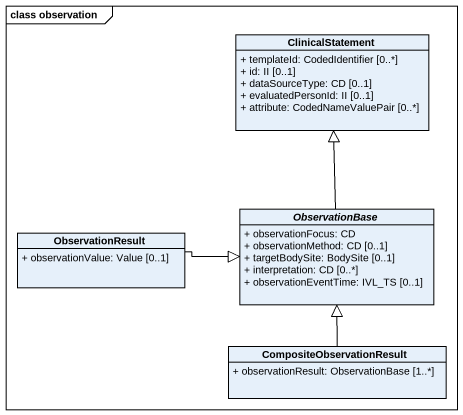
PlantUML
@startuml
mainframe class observation
hide circle
hide empty members
skinparam classAttributeIconSize 0
class ClinicalStatement {
  + templateId: CodedIdentifier [0..*]
  + id: II [0..1]
  + dataSourceType: CD [0..1]
  + evaluatedPersonId: II [0..1]
  + attribute: CodedNameValuePair [0..*]
}
class ObservationResult {
  + observationValue: Value [0..1]
}
abstract class ObservationBase {
  + observationFocus: CD
  + observationMethod: CD [0..1]
  + targetBodySite: BodySite [0..1]
  + interpretation: CD [0..*]
  + observationEventTime: IVL_TS [0..1]
}
class CompositeObservationResult {
  + observationResult: ObservationBase [1..*]
}
ObservationResult -right-|> ObservationBase
ObservationBase -up-|> ClinicalStatement
CompositeObservationResult -up-|> ObservationBase
@enduml
